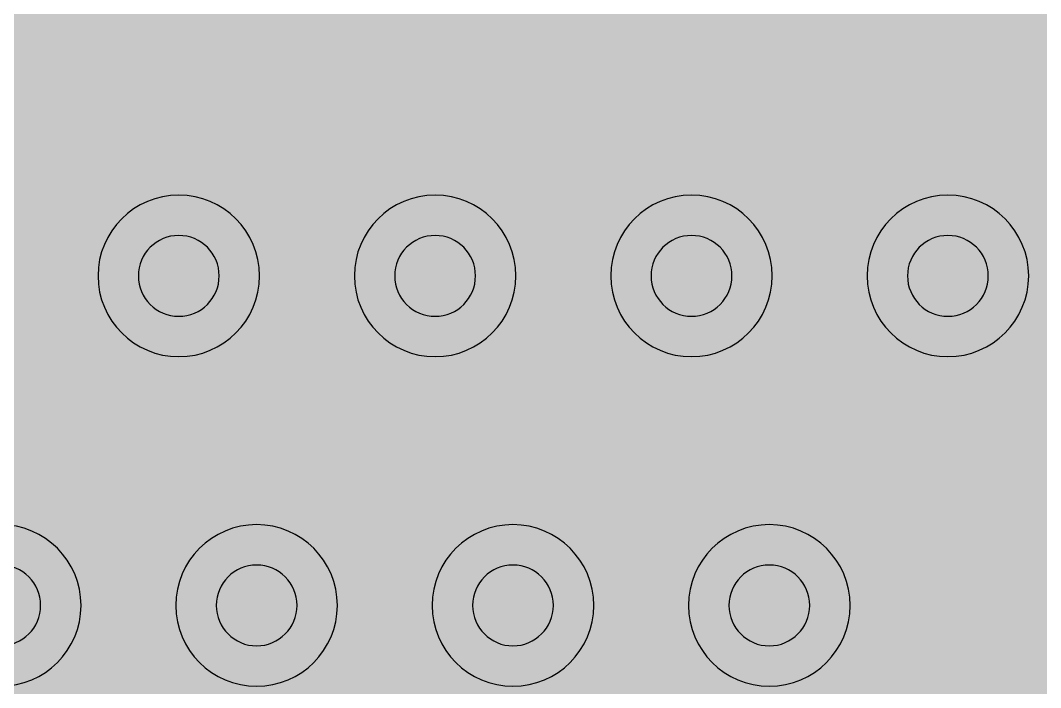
# Model space of a CAD drawing. Header units: millimetres. Extents: x -2 to 135, y -2 to 106.
# Drawn here: x 70.86 to 74.649, y 19.029 to 21.507 of the extents above; entities that cross this region are included whole.
import ezdxf

# ---------------------------------------------------------------- set-up
doc = ezdxf.new("R2010")
doc.units = ezdxf.units.MM
doc.header["$MEASUREMENT"] = 0
for name, color, linetype, true_color in [('Bottom-Layer', 7, 'Continuous', 0x0000ff), ('Hole-Layer', 7, 'Continuous', 0x222222), ('Multi-Layer', 7, 'Continuous', 0xc0c0c0), ('Top-Layer', 7, 'Continuous', 0xff0000), ('Top-Silkscreen-Layer', 7, 'Continuous', 0xffcc00)]:
    doc.layers.add(name, color=color, linetype=linetype, true_color=true_color)

msp = doc.modelspace()

# ---------------------------------------------------------------- hatches: boundary and pattern name
at = {"layer": 'Bottom-Layer'}
msp.add_hatch(color=256, dxfattribs=at).paths.add_polyline_path([(126.4237, 0.3581), (41.6763, 0.3581), (42.3202, 1.129), (42.8008, 2.011), (43.0992, 2.9701), (43.2041, 3.969), (43.1114, 4.9692), (42.8245, 5.9318), (42.3547, 6.8196), (41.7202, 7.5982), (40.9454, 8.2375), (40.0605, 8.7127), (39.0996, 9.0053), (38.1001, 9.1042), (37.1005, 9.0053), (36.1397, 8.7127), (35.2547, 8.2375), (34.48, 7.5982), (33.8454, 6.8196), (33.3756, 5.9318), (33.0888, 4.9692), (32.996, 3.969), (33.1009, 2.9701), (33.3994, 2.011), (33.8799, 1.129), (34.5239, 0.3581), (0.3581, 0.3581), (0.3581, 99.5421), (34.5239, 99.5421), (33.8799, 98.7712), (33.3994, 97.8892), (33.1009, 96.9301), (32.996, 95.9312), (33.0888, 94.931), (33.3756, 93.9684), (33.8454, 93.0806), (34.48, 92.302), (35.2547, 91.6627), (36.1397, 91.1875), (37.1005, 90.8949), (38.1001, 90.796), (39.0996, 90.8949), (40.0605, 91.1875), (40.9454, 91.6627), (41.7202, 92.302), (42.3547, 93.0806), (42.8245, 93.9684), (43.1114, 94.931), (43.2041, 95.9312), (43.0992, 96.9301), (42.8008, 97.8892), (42.3202, 98.7712), (41.6763, 99.5421), (126.4241, 99.5421), (125.779, 98.7696), (125.2981, 97.8856), (124.9999, 96.9244), (124.8962, 95.9234), (124.9908, 94.9215), (125.2802, 93.9577), (125.7531, 93.0693), (126.3911, 92.291), (127.1694, 91.653), (128.0577, 91.1801), (129.0216, 90.8907), (130.0235, 90.7961), (131.0245, 90.8999), (131.9857, 91.198), (132.8697, 91.679), (133.6421, 92.324), (133.6421, 7.5759), (132.8697, 8.2209), (131.9857, 8.7019), (131.0246, 9.0001), (130.0236, 9.1039), (129.0217, 9.0092), (128.0578, 8.7199), (127.1695, 8.247), (126.3912, 7.6091), (125.7532, 6.8309), (125.2802, 5.9425), (124.9908, 4.9787), (124.8961, 3.9768), (124.9998, 2.9758), (125.2979, 2.0147), (125.7787, 1.1306)])
at = {"layer": 'Top-Layer'}
msp.add_hatch(color=256, dxfattribs=at).paths.add_polyline_path([(126.4237, 0.3581), (41.6763, 0.3581), (42.3202, 1.129), (42.8008, 2.011), (43.0992, 2.9701), (43.2041, 3.969), (43.1114, 4.9692), (42.8245, 5.9318), (42.3547, 6.8196), (41.7202, 7.5982), (40.9454, 8.2375), (40.0605, 8.7127), (39.0996, 9.0053), (38.1001, 9.1042), (37.1005, 9.0053), (36.1397, 8.7127), (35.2547, 8.2375), (34.48, 7.5982), (33.8454, 6.8196), (33.3756, 5.9318), (33.0888, 4.9692), (32.996, 3.969), (33.1009, 2.9701), (33.3994, 2.011), (33.8799, 1.129), (34.5239, 0.3581), (0.3581, 0.3581), (0.3581, 99.5421), (34.5239, 99.5421), (33.8799, 98.7712), (33.3994, 97.8892), (33.1009, 96.9301), (32.996, 95.9312), (33.0888, 94.931), (33.3756, 93.9684), (33.8454, 93.0806), (34.48, 92.302), (35.2547, 91.6627), (36.1397, 91.1875), (37.1005, 90.8949), (38.1001, 90.796), (39.0996, 90.8949), (40.0605, 91.1875), (40.9454, 91.6627), (41.7202, 92.302), (42.3547, 93.0806), (42.8245, 93.9684), (43.1114, 94.931), (43.2041, 95.9312), (43.0992, 96.9301), (42.8008, 97.8892), (42.3202, 98.7712), (41.6763, 99.5421), (126.4241, 99.5421), (125.779, 98.7696), (125.2981, 97.8856), (124.9999, 96.9244), (124.8962, 95.9234), (124.9908, 94.9215), (125.2802, 93.9577), (125.7531, 93.0693), (126.3911, 92.291), (127.1694, 91.653), (128.0577, 91.1801), (129.0216, 90.8907), (130.0235, 90.7961), (131.0245, 90.8999), (131.9857, 91.198), (132.8697, 91.679), (133.6421, 92.324), (133.6421, 7.5759), (132.8697, 8.2209), (131.9857, 8.7019), (131.0246, 9.0001), (130.0236, 9.1039), (129.0217, 9.0092), (128.0578, 8.7199), (127.1695, 8.247), (126.3912, 7.6091), (125.7532, 6.8309), (125.2802, 5.9425), (124.9908, 4.9787), (124.8961, 3.9768), (124.9998, 2.9758), (125.2979, 2.0147), (125.7787, 1.1306)])

# ---------------------------------------------------------------- linework, layer by layer
at = {"layer": 'Hole-Layer'}
for points in [[(71.2985, 20.5584, 1), (71.5985, 20.5584), (71.5985, 20.5584, 1), (71.2985, 20.5584)], [(72.2505, 20.5584, 1), (72.5505, 20.5584), (72.5505, 20.5584, 1), (72.2505, 20.5584)], [(73.2025, 20.5584, 1), (73.5025, 20.5584), (73.5025, 20.5584, 1), (73.2025, 20.5584)], [(74.1546, 20.5584, 1), (74.4546, 20.5584), (74.4546, 20.5584, 1), (74.1546, 20.5584)], [(70.6355, 19.3344, 1), (70.9355, 19.3344), (70.9355, 19.3344, 1), (70.6355, 19.3344)], [(71.5875, 19.3344, 1), (71.8875, 19.3344), (71.8875, 19.3344, 1), (71.5875, 19.3344)], [(72.5395, 19.3344, 1), (72.8395, 19.3344), (72.8395, 19.3344, 1), (72.5395, 19.3344)], [(73.4915, 19.3344, 1), (73.7915, 19.3344), (73.7915, 19.3344, 1), (73.4915, 19.3344)]]:
    msp.add_lwpolyline(points, format="xyb", dxfattribs=at)
at = {"layer": 'Multi-Layer'}
for points in [[(71.1485, 20.5584, 1), (71.7485, 20.5584, 1)], [(72.1005, 20.5584, 1), (72.7005, 20.5584, 1)], [(73.0525, 20.5584, 1), (73.6525, 20.5584, 1)], [(74.0046, 20.5584, 1), (74.6046, 20.5584, 1)], [(70.4855, 19.3344, 1), (71.0855, 19.3344, 1)], [(71.4375, 19.3344, 1), (72.0375, 19.3344, 1)], [(72.3895, 19.3344, 1), (72.9895, 19.3344, 1)], [(73.3415, 19.3344, 1), (73.9415, 19.3344, 1)]]:
    msp.add_lwpolyline(points, format="xyb", close=True, dxfattribs=at)
at = {"layer": 'Top-Silkscreen-Layer', "const_width": 0.254}
msp.add_lwpolyline([(101.6925, 24.6173, -0.414), (97.7987, 20.7236), (48.098, 20.7236, -0.102), (48.0477, 20.7339), (48.0477, 20.7339, -0.374), (44.446, 24.3614), (44.446, 24.3614, -0.092), (44.4376, 24.407), (44.4376, 95.0847, -0.414), (48.3314, 98.9785, -0.02), (48.352, 98.9785), (98.0853, 98.9785, -0.125), (98.1463, 98.963, -0.369), (101.6838, 95.3448), (101.6838, 95.3448, -0.093), (101.6925, 95.2985), (101.6925, 24.6173)], format="xyb", dxfattribs=at)

doc.saveas('drawing.dxf')
